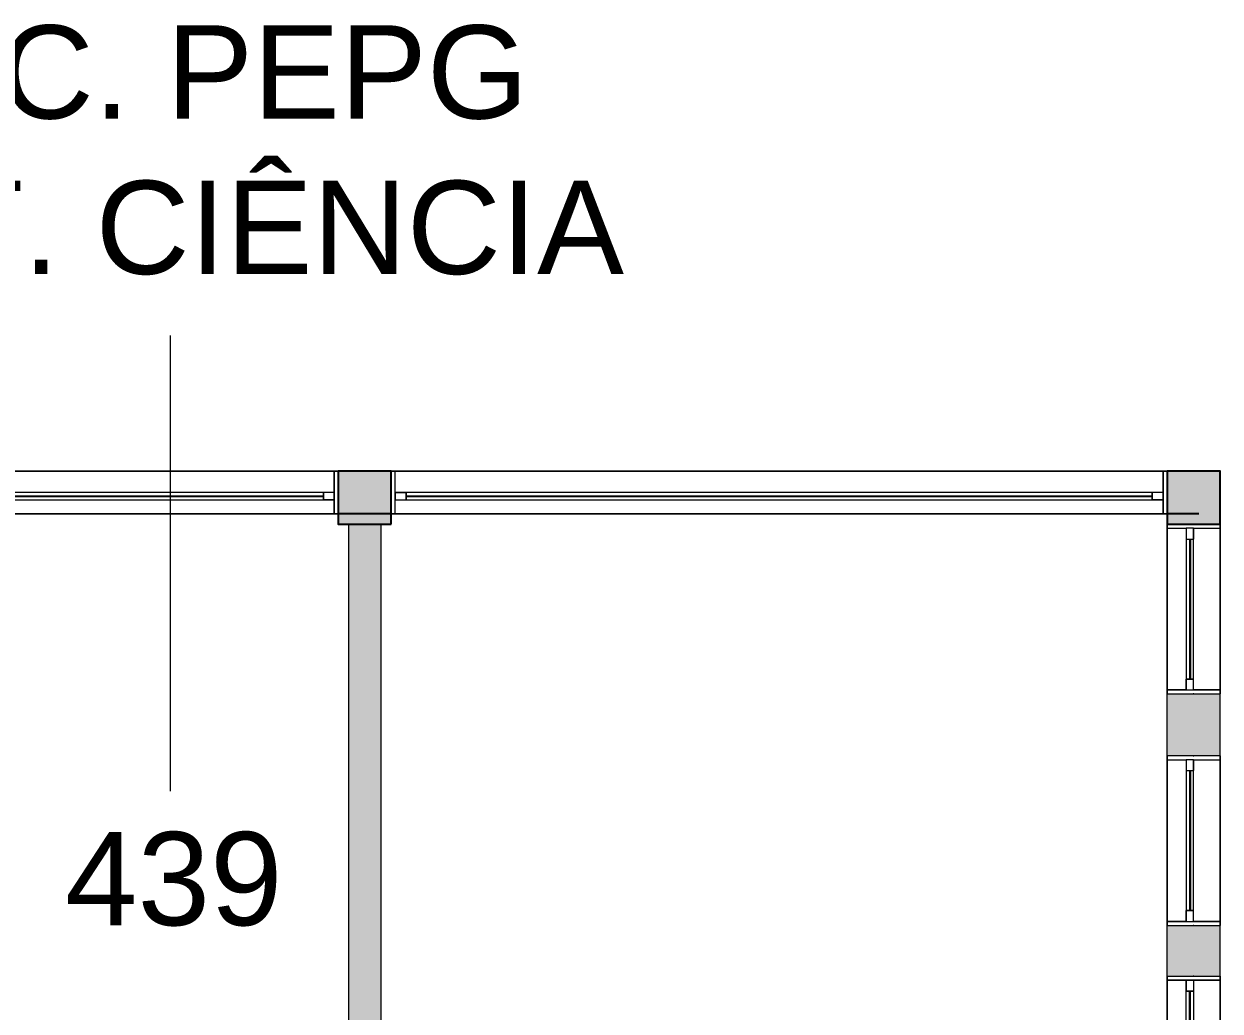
# Model space of a CAD drawing. Header units: metres. Extents: x 512 to 829, y -209 to 245.
# Drawn here: x 787.74 to 793.39, y -75.57 to -70.92 of the extents above; entities that cross this region are included whole.
import ezdxf

# ---------------------------------------------------------------- set-up
doc = ezdxf.new("R2010")
doc.units = ezdxf.units.M
doc.header["$LTSCALE"] = 0.508
doc.set_wipeout_variables(frame=1)
doc.header["$PDSIZE"] = -2
for name, color, linetype, lineweight in [('AMB-NOVOS', 10, 'Continuous', 15), ('None', 7, 'Continuous', 5), ('NãoImprimir', 7, 'Continuous', 5), ('Peitoris', 2, 'Continuous', 5), ('Telhado-Princ', 7, 'Continuous', 5)]:
    doc.layers.add(name, color=color, linetype=linetype, lineweight=lineweight)

# ---------------------------------------------------------------- blocks, each defined once
blk = doc.blocks.new('Grupo-2505')
at = {"color": 7, "linetype": 'Continuous', "lineweight": 5}
for points in [[(-0.4, 0.125), (-0.38095, 0.125), (-0.38095, -0.125), (-0.4, -0.125)], [(0.38095, 0.125), (0.4, 0.125), (0.4, -0.125), (0.38095, -0.125)]]:
    blk.add_wipeout(points, dxfattribs=at).dxf.layer = 'None'
at = {"layer": 'None', "color": 7, "linetype": 'Continuous', "lineweight": 5}
for points in [[(-0.4, 0.125), (-0.38095, 0.125), (-0.38095, -0.125), (-0.4, -0.125)], [(0.38095, 0.125), (0.4, 0.125), (0.4, -0.125), (0.38095, -0.125)]]:
    blk.add_lwpolyline(points, close=True, dxfattribs=at)
blk = doc.blocks.new('Grupo-2506')
at = {"layer": 'None', "color": 7}
blk.add_blockref('Grupo-2505', (0, 0), dxfattribs=at)
at = {"layer": 'None', "color": 7, "linetype": 'Continuous', "lineweight": 5}
for p, q in [((-0.4, 0.125), (-0.38095, 0.125)), ((-0.38095, 0.125), (-0.38095, -0.125)), ((0.4, 0.125), (0.38095, 0.125)), ((0.38095, 0.125), (0.38095, -0.125)), ((-0.4, -0.125), (-0.38095, -0.125)), ((0.4, -0.125), (0.38095, -0.125))]:
    blk.add_line(p, q, dxfattribs=at)
blk = doc.blocks.new('Grupo-2507')
at = {"layer": 'None', "color": 7, "linetype": 'Continuous', "lineweight": 5}
for p, q in [((-0.38095, 0.034925), (-0.38095, 0)), ((0.38095, 0.034925), (0.38095, 0))]:
    blk.add_line(p, q, dxfattribs=at)
blk = doc.blocks.new('Grupo-2508')
at = {"color": 7, "linetype": 'Continuous', "lineweight": 5}
for points in [[(-0.38095, 0.034925), (-0.33015, 0.034925), (-0.33015, 0), (-0.38095, 0)], [(0.33015, 0.034925), (0.38095, 0.034925), (0.38095, 0), (0.33015, 0)]]:
    blk.add_wipeout(points, dxfattribs=at).dxf.layer = 'None'
at = {"layer": 'None', "color": 7, "linetype": 'Continuous', "lineweight": 5}
for points in [[(-0.38095, 0.034925), (-0.33015, 0.034925), (-0.33015, 0), (-0.38095, 0)], [(0.33015, 0.034925), (0.38095, 0.034925), (0.38095, 0), (0.33015, 0)]]:
    blk.add_lwpolyline(points, close=True, dxfattribs=at)
blk = doc.blocks.new('Grupo-2509')
at = {"layer": 'None', "color": 7}
blk.add_blockref('Grupo-2507', (0, 0), dxfattribs=at)
at = {"color": 7, "linetype": 'Continuous', "lineweight": 5}
blk.add_wipeout([(-0.33015, 0.034925), (0.33015, 0.034925), (0.33015, 0), (-0.33015, 0)], dxfattribs=at).dxf.layer = 'None'
at = {"layer": 'None', "color": 7, "linetype": 'Continuous', "lineweight": 5}
blk.add_lwpolyline([(-0.33015, 0.034925), (0.33015, 0.034925), (0.33015, 0), (-0.33015, 0)], close=True, dxfattribs=at)
at = {"layer": 'None', "color": 7}
blk.add_blockref('Grupo-2508', (0, 0), dxfattribs=at)
at = {"layer": 'None', "color": 7, "linetype": 'Continuous', "lineweight": 5}
for p, q in [((-0.38095, 0.034925), (-0.33015, 0.034925)), ((-0.38095, 0), (-0.33015, 0)), ((-0.33015, 0.034925), (-0.33015, 0)), ((0.38095, 0.034925), (0.33015, 0.034925)), ((0.33015, 0.034925), (0.33015, 0)), ((0.38095, 0), (0.33015, 0))]:
    blk.add_line(p, q, dxfattribs=at)
blk = doc.blocks.new('Grupo-2510')
at = {"color": 7, "linetype": 'Continuous', "lineweight": 9}
blk.add_wipeout([(-0.3301, 0.0181), (0.3301, 0.0181), (0.3301, 0.0168), (-0.3301, 0.0168)], dxfattribs=at).dxf.layer = 'None'
blk = doc.blocks.new('Grupo-2511')
at = {"layer": 'None', "color": 7}
blk.add_blockref('Grupo-2510', (0, 0), dxfattribs=at)
at = {"layer": 'None', "color": 7, "linetype": 'Continuous', "lineweight": 25}
for p, q in [((-0.3301, 0.0181), (0.3301, 0.0181)), ((-0.3301, 0.0168), (0.3301, 0.0168))]:
    blk.add_line(p, q, dxfattribs=at)
blk = doc.blocks.new('Grupo-2512')
at = {"layer": 'None', "color": 7, "linetype": 'Continuous', "lineweight": 20}
for p, q in [((0.4, 0.125), (-0.4, 0.125)), ((0.4, -0.125), (-0.4, -0.125))]:
    blk.add_line(p, q, dxfattribs=at)
blk = doc.blocks.new('Window (2D)-229')
at = {"color": 7, "linetype": 'Continuous', "lineweight": 5}
blk.add_wipeout([(-0.4, 0.125), (0.4, 0.125), (0.4, -0.125), (-0.4, -0.125)], dxfattribs=at).dxf.layer = 'None'
at = {"layer": 'None', "color": 7}
blk.add_blockref('Grupo-2506', (0, 0), dxfattribs=at)
at = {"layer": 'None', "color": 7, "linetype": 'Continuous', "lineweight": 5}
for p, q in [((-0.4, 0.125), (0.4, 0.125)), ((-0.4, -0.125), (0.4, -0.125))]:
    blk.add_line(p, q, dxfattribs=at)
at = {"layer": 'NãoImprimir', "linetype": 'Continuous'}
for p in [(-0.4, 0), (0.4, 0)]:
    blk.add_point(p, dxfattribs=at)
at = {"layer": 'Peitoris'}
blk.add_blockref('Grupo-2509', (0, 0), dxfattribs=at)
blk.add_blockref('Grupo-2511', (0, 0), dxfattribs=at)
at = {"layer": 'Telhado-Princ'}
blk.add_blockref('Grupo-2512', (0, 0), dxfattribs=at)
blk = doc.blocks.new('Grupo-2513')
at = {"color": 7, "linetype": 'Continuous', "lineweight": 5}
for points in [[(-0.4, 0.125), (-0.38095, 0.125), (-0.38095, -0.125), (-0.4, -0.125)], [(0.38095, 0.125), (0.4, 0.125), (0.4, -0.125), (0.38095, -0.125)]]:
    blk.add_wipeout(points, dxfattribs=at).dxf.layer = 'None'
at = {"layer": 'None', "color": 7, "linetype": 'Continuous', "lineweight": 5}
for points in [[(-0.4, 0.125), (-0.38095, 0.125), (-0.38095, -0.125), (-0.4, -0.125)], [(0.38095, 0.125), (0.4, 0.125), (0.4, -0.125), (0.38095, -0.125)]]:
    blk.add_lwpolyline(points, close=True, dxfattribs=at)
blk = doc.blocks.new('Grupo-2514')
at = {"layer": 'None', "color": 7}
blk.add_blockref('Grupo-2513', (0, 0), dxfattribs=at)
at = {"layer": 'None', "color": 7, "linetype": 'Continuous', "lineweight": 5}
for p, q in [((-0.4, 0.125), (-0.38095, 0.125)), ((-0.38095, 0.125), (-0.38095, -0.125)), ((0.4, 0.125), (0.38095, 0.125)), ((0.38095, 0.125), (0.38095, -0.125)), ((-0.4, -0.125), (-0.38095, -0.125)), ((0.4, -0.125), (0.38095, -0.125))]:
    blk.add_line(p, q, dxfattribs=at)
blk = doc.blocks.new('Grupo-2515')
at = {"layer": 'None', "color": 7, "linetype": 'Continuous', "lineweight": 5}
for p, q in [((-0.38095, 0.034925), (-0.38095, 0)), ((0.38095, 0.034925), (0.38095, 0))]:
    blk.add_line(p, q, dxfattribs=at)
blk = doc.blocks.new('Grupo-2516')
at = {"color": 7, "linetype": 'Continuous', "lineweight": 5}
for points in [[(-0.38095, 0.034925), (-0.33015, 0.034925), (-0.33015, 0), (-0.38095, 0)], [(0.33015, 0.034925), (0.38095, 0.034925), (0.38095, 0), (0.33015, 0)]]:
    blk.add_wipeout(points, dxfattribs=at).dxf.layer = 'None'
at = {"layer": 'None', "color": 7, "linetype": 'Continuous', "lineweight": 5}
for points in [[(-0.38095, 0.034925), (-0.33015, 0.034925), (-0.33015, 0), (-0.38095, 0)], [(0.33015, 0.034925), (0.38095, 0.034925), (0.38095, 0), (0.33015, 0)]]:
    blk.add_lwpolyline(points, close=True, dxfattribs=at)
blk = doc.blocks.new('Grupo-2517')
at = {"layer": 'None', "color": 7}
blk.add_blockref('Grupo-2515', (0, 0), dxfattribs=at)
at = {"color": 7, "linetype": 'Continuous', "lineweight": 5}
blk.add_wipeout([(-0.33015, 0.034925), (0.33015, 0.034925), (0.33015, 0), (-0.33015, 0)], dxfattribs=at).dxf.layer = 'None'
at = {"layer": 'None', "color": 7, "linetype": 'Continuous', "lineweight": 5}
blk.add_lwpolyline([(-0.33015, 0.034925), (0.33015, 0.034925), (0.33015, 0), (-0.33015, 0)], close=True, dxfattribs=at)
at = {"layer": 'None', "color": 7}
blk.add_blockref('Grupo-2516', (0, 0), dxfattribs=at)
at = {"layer": 'None', "color": 7, "linetype": 'Continuous', "lineweight": 5}
for p, q in [((-0.38095, 0.034925), (-0.33015, 0.034925)), ((-0.38095, 0), (-0.33015, 0)), ((-0.33015, 0.034925), (-0.33015, 0)), ((0.38095, 0.034925), (0.33015, 0.034925)), ((0.33015, 0.034925), (0.33015, 0)), ((0.38095, 0), (0.33015, 0))]:
    blk.add_line(p, q, dxfattribs=at)
blk = doc.blocks.new('Grupo-2518')
at = {"color": 7, "linetype": 'Continuous', "lineweight": 9}
blk.add_wipeout([(-0.3301, 0.0181), (0.3301, 0.0181), (0.3301, 0.0168), (-0.3301, 0.0168)], dxfattribs=at).dxf.layer = 'None'
blk = doc.blocks.new('Grupo-2519')
at = {"layer": 'None', "color": 7}
blk.add_blockref('Grupo-2518', (0, 0), dxfattribs=at)
at = {"layer": 'None', "color": 7, "linetype": 'Continuous', "lineweight": 25}
for p, q in [((-0.3301, 0.0181), (0.3301, 0.0181)), ((-0.3301, 0.0168), (0.3301, 0.0168))]:
    blk.add_line(p, q, dxfattribs=at)
blk = doc.blocks.new('Grupo-2520')
at = {"layer": 'None', "color": 7, "linetype": 'Continuous', "lineweight": 20}
for p, q in [((0.4, 0.125), (-0.4, 0.125)), ((0.4, -0.125), (-0.4, -0.125))]:
    blk.add_line(p, q, dxfattribs=at)
blk = doc.blocks.new('Window (2D)-230')
at = {"color": 7, "linetype": 'Continuous', "lineweight": 5}
blk.add_wipeout([(-0.4, 0.125), (0.4, 0.125), (0.4, -0.125), (-0.4, -0.125)], dxfattribs=at).dxf.layer = 'None'
at = {"layer": 'None', "color": 7}
blk.add_blockref('Grupo-2514', (0, 0), dxfattribs=at)
at = {"layer": 'None', "color": 7, "linetype": 'Continuous', "lineweight": 5}
for p, q in [((-0.4, 0.125), (0.4, 0.125)), ((-0.4, -0.125), (0.4, -0.125))]:
    blk.add_line(p, q, dxfattribs=at)
at = {"layer": 'NãoImprimir', "linetype": 'Continuous'}
for p in [(-0.4, 0), (0.4, 0)]:
    blk.add_point(p, dxfattribs=at)
at = {"layer": 'Peitoris'}
blk.add_blockref('Grupo-2517', (0, 0), dxfattribs=at)
blk.add_blockref('Grupo-2519', (0, 0), dxfattribs=at)
at = {"layer": 'Telhado-Princ'}
blk.add_blockref('Grupo-2520', (0, 0), dxfattribs=at)
blk = doc.blocks.new('Grupo-2521')
at = {"color": 7, "linetype": 'Continuous', "lineweight": 5}
for points in [[(-0.4, 0.125), (-0.38095, 0.125), (-0.38095, -0.125), (-0.4, -0.125)], [(0.38095, 0.125), (0.4, 0.125), (0.4, -0.125), (0.38095, -0.125)]]:
    blk.add_wipeout(points, dxfattribs=at).dxf.layer = 'None'
at = {"layer": 'None', "color": 7, "linetype": 'Continuous', "lineweight": 5}
for points in [[(-0.4, 0.125), (-0.38095, 0.125), (-0.38095, -0.125), (-0.4, -0.125)], [(0.38095, 0.125), (0.4, 0.125), (0.4, -0.125), (0.38095, -0.125)]]:
    blk.add_lwpolyline(points, close=True, dxfattribs=at)
blk = doc.blocks.new('Grupo-2522')
at = {"layer": 'None', "color": 7}
blk.add_blockref('Grupo-2521', (0, 0), dxfattribs=at)
at = {"layer": 'None', "color": 7, "linetype": 'Continuous', "lineweight": 5}
for p, q in [((-0.4, 0.125), (-0.38095, 0.125)), ((-0.38095, 0.125), (-0.38095, -0.125)), ((0.4, 0.125), (0.38095, 0.125)), ((0.38095, 0.125), (0.38095, -0.125)), ((-0.4, -0.125), (-0.38095, -0.125)), ((0.4, -0.125), (0.38095, -0.125))]:
    blk.add_line(p, q, dxfattribs=at)
blk = doc.blocks.new('Grupo-2523')
at = {"layer": 'None', "color": 7, "linetype": 'Continuous', "lineweight": 5}
for p, q in [((-0.38095, 0.034925), (-0.38095, 0)), ((0.38095, 0.034925), (0.38095, 0))]:
    blk.add_line(p, q, dxfattribs=at)
blk = doc.blocks.new('Grupo-2524')
at = {"color": 7, "linetype": 'Continuous', "lineweight": 5}
for points in [[(-0.38095, 0.034925), (-0.33015, 0.034925), (-0.33015, 0), (-0.38095, 0)], [(0.33015, 0.034925), (0.38095, 0.034925), (0.38095, 0), (0.33015, 0)]]:
    blk.add_wipeout(points, dxfattribs=at).dxf.layer = 'None'
at = {"layer": 'None', "color": 7, "linetype": 'Continuous', "lineweight": 5}
for points in [[(-0.38095, 0.034925), (-0.33015, 0.034925), (-0.33015, 0), (-0.38095, 0)], [(0.33015, 0.034925), (0.38095, 0.034925), (0.38095, 0), (0.33015, 0)]]:
    blk.add_lwpolyline(points, close=True, dxfattribs=at)
blk = doc.blocks.new('Grupo-2525')
at = {"layer": 'None', "color": 7}
blk.add_blockref('Grupo-2523', (0, 0), dxfattribs=at)
at = {"color": 7, "linetype": 'Continuous', "lineweight": 5}
blk.add_wipeout([(-0.33015, 0.034925), (0.33015, 0.034925), (0.33015, 0), (-0.33015, 0)], dxfattribs=at).dxf.layer = 'None'
at = {"layer": 'None', "color": 7, "linetype": 'Continuous', "lineweight": 5}
blk.add_lwpolyline([(-0.33015, 0.034925), (0.33015, 0.034925), (0.33015, 0), (-0.33015, 0)], close=True, dxfattribs=at)
at = {"layer": 'None', "color": 7}
blk.add_blockref('Grupo-2524', (0, 0), dxfattribs=at)
at = {"layer": 'None', "color": 7, "linetype": 'Continuous', "lineweight": 5}
for p, q in [((-0.38095, 0.034925), (-0.33015, 0.034925)), ((-0.38095, 0), (-0.33015, 0)), ((-0.33015, 0.034925), (-0.33015, 0)), ((0.38095, 0.034925), (0.33015, 0.034925)), ((0.33015, 0.034925), (0.33015, 0)), ((0.38095, 0), (0.33015, 0))]:
    blk.add_line(p, q, dxfattribs=at)
blk = doc.blocks.new('Grupo-2526')
at = {"color": 7, "linetype": 'Continuous', "lineweight": 9}
blk.add_wipeout([(-0.3301, 0.0181), (0.3301, 0.0181), (0.3301, 0.0168), (-0.3301, 0.0168)], dxfattribs=at).dxf.layer = 'None'
blk = doc.blocks.new('Grupo-2527')
at = {"layer": 'None', "color": 7}
blk.add_blockref('Grupo-2526', (0, 0), dxfattribs=at)
at = {"layer": 'None', "color": 7, "linetype": 'Continuous', "lineweight": 25}
for p, q in [((-0.3301, 0.0181), (0.3301, 0.0181)), ((-0.3301, 0.0168), (0.3301, 0.0168))]:
    blk.add_line(p, q, dxfattribs=at)
blk = doc.blocks.new('Grupo-2528')
at = {"layer": 'None', "color": 7, "linetype": 'Continuous', "lineweight": 20}
for p, q in [((0.4, 0.125), (-0.4, 0.125)), ((0.4, -0.125), (-0.4, -0.125))]:
    blk.add_line(p, q, dxfattribs=at)
blk = doc.blocks.new('Window (2D)-231')
at = {"color": 7, "linetype": 'Continuous', "lineweight": 5}
blk.add_wipeout([(-0.4, 0.125), (0.4, 0.125), (0.4, -0.125), (-0.4, -0.125)], dxfattribs=at).dxf.layer = 'None'
at = {"layer": 'None', "color": 7}
blk.add_blockref('Grupo-2522', (0, 0), dxfattribs=at)
at = {"layer": 'None', "color": 7, "linetype": 'Continuous', "lineweight": 5}
for p, q in [((-0.4, 0.125), (0.4, 0.125)), ((-0.4, -0.125), (0.4, -0.125))]:
    blk.add_line(p, q, dxfattribs=at)
at = {"layer": 'NãoImprimir', "linetype": 'Continuous'}
for p in [(-0.4, 0), (0.4, 0)]:
    blk.add_point(p, dxfattribs=at)
at = {"layer": 'Peitoris'}
blk.add_blockref('Grupo-2525', (0, 0), dxfattribs=at)
blk.add_blockref('Grupo-2527', (0, 0), dxfattribs=at)
at = {"layer": 'Telhado-Princ'}
blk.add_blockref('Grupo-2528', (0, 0), dxfattribs=at)
blk = doc.blocks.new('Grupo-2545')
at = {"color": 7, "linetype": 'Continuous', "lineweight": 5}
for points in [[(-1.83, 0.1), (-1.81095, 0.1), (-1.81095, -0.1), (-1.83, -0.1)], [(1.81095, 0.1), (1.83, 0.1), (1.83, -0.1), (1.81095, -0.1)]]:
    blk.add_wipeout(points, dxfattribs=at).dxf.layer = 'None'
at = {"layer": 'None', "color": 7, "linetype": 'Continuous', "lineweight": 5}
for points in [[(-1.83, 0.1), (-1.81095, 0.1), (-1.81095, -0.1), (-1.83, -0.1)], [(1.81095, 0.1), (1.83, 0.1), (1.83, -0.1), (1.81095, -0.1)]]:
    blk.add_lwpolyline(points, close=True, dxfattribs=at)
blk = doc.blocks.new('Grupo-2546')
at = {"layer": 'None', "color": 7}
blk.add_blockref('Grupo-2545', (0, 0), dxfattribs=at)
at = {"layer": 'None', "color": 7, "linetype": 'Continuous', "lineweight": 5}
for p, q in [((-1.83, 0.1), (-1.81095, 0.1)), ((-1.81095, 0.1), (-1.81095, -0.1)), ((1.83, 0.1), (1.81095, 0.1)), ((1.81095, 0.1), (1.81095, -0.1)), ((-1.83, -0.1), (-1.81095, -0.1)), ((1.83, -0.1), (1.81095, -0.1))]:
    blk.add_line(p, q, dxfattribs=at)
blk = doc.blocks.new('Grupo-2547')
at = {"layer": 'None', "color": 7, "linetype": 'Continuous', "lineweight": 5}
for p, q in [((-1.81095, 0.034925), (-1.81095, 0)), ((1.81095, 0.034925), (1.81095, 0))]:
    blk.add_line(p, q, dxfattribs=at)
blk = doc.blocks.new('Grupo-2548')
at = {"color": 7, "linetype": 'Continuous', "lineweight": 5}
for points in [[(-1.81095, 0.034925), (-1.76015, 0.034925), (-1.76015, 0), (-1.81095, 0)], [(1.76015, 0.034925), (1.81095, 0.034925), (1.81095, 0), (1.76015, 0)]]:
    blk.add_wipeout(points, dxfattribs=at).dxf.layer = 'None'
at = {"layer": 'None', "color": 7, "linetype": 'Continuous', "lineweight": 5}
for points in [[(-1.81095, 0.034925), (-1.76015, 0.034925), (-1.76015, 0), (-1.81095, 0)], [(1.76015, 0.034925), (1.81095, 0.034925), (1.81095, 0), (1.76015, 0)]]:
    blk.add_lwpolyline(points, close=True, dxfattribs=at)
blk = doc.blocks.new('Grupo-2549')
at = {"layer": 'None', "color": 7}
blk.add_blockref('Grupo-2547', (0, 0), dxfattribs=at)
at = {"color": 7, "linetype": 'Continuous', "lineweight": 5}
blk.add_wipeout([(-1.76015, 0.034925), (1.76015, 0.034925), (1.76015, 0), (-1.76015, 0)], dxfattribs=at).dxf.layer = 'None'
at = {"layer": 'None', "color": 7, "linetype": 'Continuous', "lineweight": 5}
blk.add_lwpolyline([(-1.76015, 0.034925), (1.76015, 0.034925), (1.76015, 0), (-1.76015, 0)], close=True, dxfattribs=at)
at = {"layer": 'None', "color": 7}
blk.add_blockref('Grupo-2548', (0, 0), dxfattribs=at)
at = {"layer": 'None', "color": 7, "linetype": 'Continuous', "lineweight": 5}
for p, q in [((-1.81095, 0.034925), (-1.76015, 0.034925)), ((-1.81095, 0), (-1.76015, 0)), ((-1.76015, 0.034925), (-1.76015, 0)), ((1.81095, 0.034925), (1.76015, 0.034925)), ((1.76015, 0.034925), (1.76015, 0)), ((1.81095, 0), (1.76015, 0))]:
    blk.add_line(p, q, dxfattribs=at)
blk = doc.blocks.new('Grupo-2550')
at = {"color": 7, "linetype": 'Continuous', "lineweight": 9}
blk.add_wipeout([(-1.7602, 0.0181), (1.7602, 0.0181), (1.7602, 0.0168), (-1.7602, 0.0168)], dxfattribs=at).dxf.layer = 'None'
blk = doc.blocks.new('Grupo-2551')
at = {"layer": 'None', "color": 7}
blk.add_blockref('Grupo-2550', (0, 0), dxfattribs=at)
at = {"layer": 'None', "color": 7, "linetype": 'Continuous', "lineweight": 25}
for p, q in [((-1.7602, 0.0181), (1.7602, 0.0181)), ((-1.7602, 0.0168), (1.7602, 0.0168))]:
    blk.add_line(p, q, dxfattribs=at)
blk = doc.blocks.new('Grupo-2552')
at = {"layer": 'None', "color": 7, "linetype": 'Continuous', "lineweight": 20}
for p, q in [((1.83, 0.1), (-1.83, 0.1)), ((1.83, -0.1), (-1.83, -0.1))]:
    blk.add_line(p, q, dxfattribs=at)
blk = doc.blocks.new('Window (2D)-234')
at = {"color": 7, "linetype": 'Continuous', "lineweight": 5}
blk.add_wipeout([(-1.83, 0.1), (1.83, 0.1), (1.83, -0.1), (-1.83, -0.1)], dxfattribs=at).dxf.layer = 'None'
at = {"layer": 'None', "color": 7}
blk.add_blockref('Grupo-2546', (0, 0), dxfattribs=at)
at = {"layer": 'None', "color": 7, "linetype": 'Continuous', "lineweight": 5}
for p, q in [((-1.83, 0.1), (1.83, 0.1)), ((-1.83, -0.1), (1.83, -0.1))]:
    blk.add_line(p, q, dxfattribs=at)
at = {"layer": 'NãoImprimir', "linetype": 'Continuous'}
for p in [(-1.83, 0), (1.83, 0)]:
    blk.add_point(p, dxfattribs=at)
at = {"layer": 'Peitoris'}
blk.add_blockref('Grupo-2549', (0, 0), dxfattribs=at)
blk.add_blockref('Grupo-2551', (0, 0), dxfattribs=at)
at = {"layer": 'Telhado-Princ'}
blk.add_blockref('Grupo-2552', (0, 0), dxfattribs=at)
blk = doc.blocks.new('Grupo-2553')
at = {"color": 7, "linetype": 'Continuous', "lineweight": 5}
for points in [[(-1.84, 0.1), (-1.82095, 0.1), (-1.82095, -0.1), (-1.84, -0.1)], [(1.82095, 0.1), (1.84, 0.1), (1.84, -0.1), (1.82095, -0.1)]]:
    blk.add_wipeout(points, dxfattribs=at).dxf.layer = 'None'
at = {"layer": 'None', "color": 7, "linetype": 'Continuous', "lineweight": 5}
for points in [[(-1.84, 0.1), (-1.82095, 0.1), (-1.82095, -0.1), (-1.84, -0.1)], [(1.82095, 0.1), (1.84, 0.1), (1.84, -0.1), (1.82095, -0.1)]]:
    blk.add_lwpolyline(points, close=True, dxfattribs=at)
blk = doc.blocks.new('Grupo-2554')
at = {"layer": 'None', "color": 7}
blk.add_blockref('Grupo-2553', (0, 0), dxfattribs=at)
at = {"layer": 'None', "color": 7, "linetype": 'Continuous', "lineweight": 5}
for p, q in [((-1.84, 0.1), (-1.82095, 0.1)), ((-1.82095, 0.1), (-1.82095, -0.1)), ((1.84, 0.1), (1.82095, 0.1)), ((1.82095, 0.1), (1.82095, -0.1)), ((-1.84, -0.1), (-1.82095, -0.1)), ((1.84, -0.1), (1.82095, -0.1))]:
    blk.add_line(p, q, dxfattribs=at)
blk = doc.blocks.new('Grupo-2555')
at = {"layer": 'None', "color": 7, "linetype": 'Continuous', "lineweight": 5}
for p, q in [((-1.82095, 0.034925), (-1.82095, 0)), ((1.82095, 0.034925), (1.82095, 0))]:
    blk.add_line(p, q, dxfattribs=at)
blk = doc.blocks.new('Grupo-2556')
at = {"color": 7, "linetype": 'Continuous', "lineweight": 5}
for points in [[(-1.82095, 0.034925), (-1.77015, 0.034925), (-1.77015, 0), (-1.82095, 0)], [(1.77015, 0.034925), (1.82095, 0.034925), (1.82095, 0), (1.77015, 0)]]:
    blk.add_wipeout(points, dxfattribs=at).dxf.layer = 'None'
at = {"layer": 'None', "color": 7, "linetype": 'Continuous', "lineweight": 5}
for points in [[(-1.82095, 0.034925), (-1.77015, 0.034925), (-1.77015, 0), (-1.82095, 0)], [(1.77015, 0.034925), (1.82095, 0.034925), (1.82095, 0), (1.77015, 0)]]:
    blk.add_lwpolyline(points, close=True, dxfattribs=at)
blk = doc.blocks.new('Grupo-2557')
at = {"layer": 'None', "color": 7}
blk.add_blockref('Grupo-2555', (0, 0), dxfattribs=at)
at = {"color": 7, "linetype": 'Continuous', "lineweight": 5}
blk.add_wipeout([(-1.77015, 0.034925), (1.77015, 0.034925), (1.77015, 0), (-1.77015, 0)], dxfattribs=at).dxf.layer = 'None'
at = {"layer": 'None', "color": 7, "linetype": 'Continuous', "lineweight": 5}
blk.add_lwpolyline([(-1.77015, 0.034925), (1.77015, 0.034925), (1.77015, 0), (-1.77015, 0)], close=True, dxfattribs=at)
at = {"layer": 'None', "color": 7}
blk.add_blockref('Grupo-2556', (0, 0), dxfattribs=at)
at = {"layer": 'None', "color": 7, "linetype": 'Continuous', "lineweight": 5}
for p, q in [((-1.82095, 0.034925), (-1.77015, 0.034925)), ((-1.82095, 0), (-1.77015, 0)), ((-1.77015, 0.034925), (-1.77015, 0)), ((1.82095, 0.034925), (1.77015, 0.034925)), ((1.77015, 0.034925), (1.77015, 0)), ((1.82095, 0), (1.77015, 0))]:
    blk.add_line(p, q, dxfattribs=at)
blk = doc.blocks.new('Grupo-2558')
at = {"color": 7, "linetype": 'Continuous', "lineweight": 9}
blk.add_wipeout([(-1.7701, 0.0181), (1.7701, 0.0181), (1.7701, 0.0168), (-1.7701, 0.0168)], dxfattribs=at).dxf.layer = 'None'
blk = doc.blocks.new('Grupo-2559')
at = {"layer": 'None', "color": 7}
blk.add_blockref('Grupo-2558', (0, 0), dxfattribs=at)
at = {"layer": 'None', "color": 7, "linetype": 'Continuous', "lineweight": 25}
for p, q in [((-1.7701, 0.0181), (1.7701, 0.0181)), ((-1.7701, 0.0168), (1.7701, 0.0168))]:
    blk.add_line(p, q, dxfattribs=at)
blk = doc.blocks.new('Grupo-2560')
at = {"layer": 'None', "color": 7, "linetype": 'Continuous', "lineweight": 20}
for p, q in [((1.84, 0.1), (-1.84, 0.1)), ((1.84, -0.1), (-1.84, -0.1))]:
    blk.add_line(p, q, dxfattribs=at)
blk = doc.blocks.new('Window (2D)-235')
at = {"color": 7, "linetype": 'Continuous', "lineweight": 5}
blk.add_wipeout([(-1.84, 0.1), (1.84, 0.1), (1.84, -0.1), (-1.84, -0.1)], dxfattribs=at).dxf.layer = 'None'
at = {"layer": 'None', "color": 7}
blk.add_blockref('Grupo-2554', (0, 0), dxfattribs=at)
at = {"layer": 'None', "color": 7, "linetype": 'Continuous', "lineweight": 5}
for p, q in [((-1.84, 0.1), (1.84, 0.1)), ((-1.84, -0.1), (1.84, -0.1))]:
    blk.add_line(p, q, dxfattribs=at)
at = {"layer": 'NãoImprimir', "linetype": 'Continuous'}
for p in [(-1.84, 0), (1.84, 0)]:
    blk.add_point(p, dxfattribs=at)
at = {"layer": 'Peitoris'}
blk.add_blockref('Grupo-2557', (0, 0), dxfattribs=at)
blk.add_blockref('Grupo-2559', (0, 0), dxfattribs=at)
at = {"layer": 'Telhado-Princ'}
blk.add_blockref('Grupo-2560', (0, 0), dxfattribs=at)
blk = doc.blocks.new('Grupo-2669')
at = {"layer": 'None', "linetype": 'Continuous', "lineweight": 0}
for points in [[(75.1563, 25.7451), (75.1563, 25.9951), (74.9063, 25.9951), (74.9063, 25.7451)], [(79.0663, 25.7451), (79.0663, 25.9951), (78.8163, 25.9951), (78.8163, 25.7451)]]:
    blk.add_hatch(color=255, dxfattribs=at).paths.add_polyline_path(points)
at = {"layer": 'None', "color": 7, "linetype": 'Continuous', "lineweight": 25}
for points in [[(75.1563, 25.7451), (75.1563, 25.9951), (74.9063, 25.9951), (74.9063, 25.7451)], [(79.0663, 25.7451), (79.0663, 25.9951), (78.8163, 25.9951), (78.8163, 25.7451)]]:
    blk.add_lwpolyline(points, close=True, dxfattribs=at)

msp = doc.modelspace()

# ---------------------------------------------------------------- hatches: boundary and pattern name
at = {"layer": 'None', "linetype": 'Continuous', "lineweight": 0}
h = msp.add_hatch(color=250, dxfattribs=at)
h.dxf.hatch_style = 1
h.paths.add_polyline_path([(789.2762, -73.2766), (789.4262, -73.2766), (789.4262, -78.3958), (789.2762, -78.3958)])

# ---------------------------------------------------------------- linework, layer by layer
at = {"layer": 'None', "color": 7, "linetype": 'Continuous', "lineweight": 25}
for p, q in [((789.4762, -73.0266), (789.2262, -73.0266)), ((793.2862, -73.0266), (793.1362, -73.0266)), ((789.4762, -73.2266), (789.2262, -73.2266)), ((793.2862, -73.2266), (793.1362, -73.2266))]:
    msp.add_line(p, q, dxfattribs=at)
at = {"layer": 'None', "color": 7, "linetype": 'Continuous', "lineweight": 18}
for p, q in [((793.1362, -73.2766), (793.1362, -73.1262)), ((793.3862, -73.2766), (793.3862, -73.1262)), ((793.1362, -74.3692), (793.1362, -74.0766)), ((793.3862, -74.3692), (793.3862, -74.0766)), ((793.1362, -75.4092), (793.1362, -75.1692)), ((793.3862, -75.4092), (793.3862, -75.1692))]:
    msp.add_line(p, q, dxfattribs=at)
at = {"layer": 'None', "linetype": 'Continuous', "lineweight": 0}
msp.add_lwpolyline([(789.2762, -73.2766), (789.4262, -73.2766), (789.4262, -78.3958), (789.2762, -78.3958)], close=True, dxfattribs=at)
at = {"layer": 'None', "color": 8, "linetype": 'Continuous'}
for points in [[(789.4762, -73.0266), (789.4762, -73.2266), (789.2262, -73.0266), (789.2262, -73.2266)], [(793.2862, -73.0266), (793.2862, -73.2266), (793.1362, -73.0266), (793.1362, -73.2266)]]:
    msp.add_solid(points, dxfattribs=at)
at = {"layer": 'None', "color": 250, "linetype": 'Continuous'}
for points in [[(793.3862, -73.2766), (793.1362, -73.2766), (793.3862, -73.1262), (793.1362, -73.1262)], [(793.3862, -74.3692), (793.1362, -74.3692), (793.3862, -74.0766), (793.1362, -74.0766)], [(793.3862, -75.4092), (793.1362, -75.4092), (793.3862, -75.1692), (793.1362, -75.1692)]]:
    msp.add_solid(points, dxfattribs=at)

# ---------------------------------------------------------------- texts
at = {"layer": 'AMB-NOVOS', "linetype": 'Continuous', "lineweight": 0, "char_height": 0.44, "attachment_point": 1}
for s, insert in [('\\pi0.70054;{\\fArial|b0|i0|c0|p34;SEC. PEPG \\P\\pi0.23098;HIST. CIÊNCIA}', (786.1087, -70.9223)), ('\\pi1.82891;{\\fArial|b0|i0|c0|p34;439}', (786.1087, -74.7287))]:
    msp.add_mtext_dynamic_manual_height_columns(s, width=4.648565, gutter_width=1, heights=[0], dxfattribs=dict(at, insert=insert))

# ---------------------------------------------------------------- next in the draw order: block references
at = {"layer": 'None', "color": 7, "xscale": -1}
for name, p, rotation in [('Window (2D)-235', (787.3862, -73.1266), 180), ('Window (2D)-234', (791.3062, -73.1266), 180), ('Window (2D)-231', (793.2612, -73.6766), 90), ('Window (2D)-230', (793.2612, -74.7692), 90)]:
    msp.add_blockref(name, p, dxfattribs=dict(at, rotation=rotation))
at = {"layer": 'None', "color": 7, "rotation": 90}
msp.add_blockref('Window (2D)-229', (793.2612, -75.8092), dxfattribs=at)

# ---------------------------------------------------------------- next in the draw order: linework, layer by layer
at = {"layer": 'AMB-NOVOS', "linetype": 'Continuous', "lineweight": 0}
msp.add_line((788.434, -74.536), (788.434, -72.3861), dxfattribs=at)

# ---------------------------------------------------------------- next in the draw order: block references
at = {"layer": 'None', "color": 7}
msp.add_blockref('Grupo-2669', (714.3199, -99.0216), dxfattribs=at)

doc.saveas('drawing.dxf')
